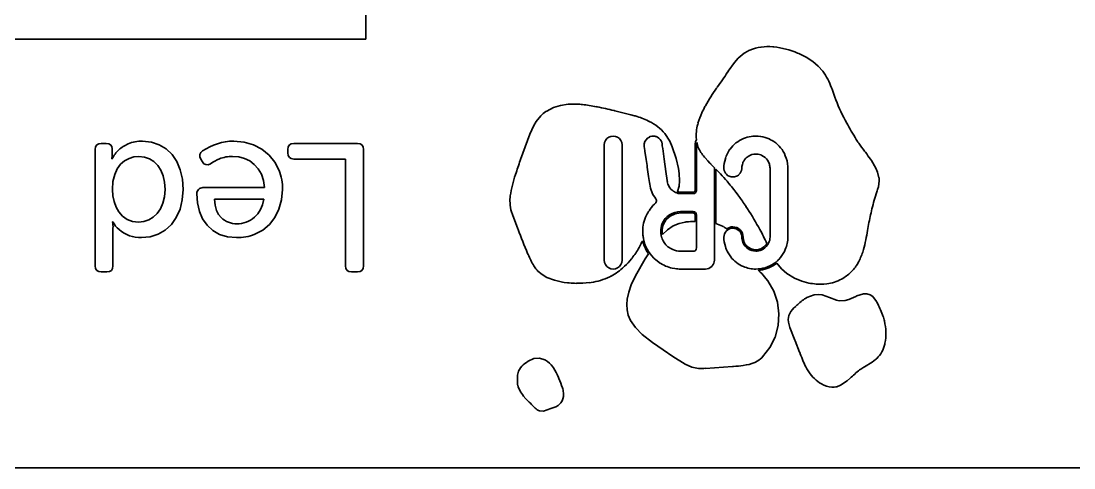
# Model space of a CAD drawing. Extents: x 276 to 1434, y 180 to 714.
# Drawn here: x 697.66 to 722.12, y 405.03 to 415.42 of the extents above; entities that cross this region are included whole.
import ezdxf

# ---------------------------------------------------------------- set-up
doc = ezdxf.new("R2010")
doc.units = 0

msp = doc.modelspace()

# ---------------------------------------------------------------- linework, layer by layer
at = {"color": 7, "lineweight": 35, "ltscale": 0.03375}
msp.add_line((705.671, 415), (705.671, 416.35), dxfattribs=at)
at = {"color": 7, "lineweight": 35}
for p, q in [((457.315, 415), (705.671, 415)), ((736.685, 405.03), (452.315, 405.03)), ((736.685, 405.03), (452.315, 405.03))]:
    msp.add_line(p, q, dxfattribs=at)
at = {"color": 7, "lineweight": 35, "ltscale": 0.000569417}
msp.add_line((714.592, 414.746), (714.571, 414.737), dxfattribs=at)
at = {"color": 7, "lineweight": 35, "ltscale": 0.000577198}
msp.add_line((715.147, 414.82), (715.124, 414.822), dxfattribs=at)
at = {"color": 7, "lineweight": 35, "ltscale": 0.000690847}
msp.add_line((715.727, 414.667), (715.702, 414.678), dxfattribs=at)
at = {"color": 7, "lineweight": 35, "ltscale": 0.000186421}
msp.add_line((714.078, 414.236), (714.074, 414.229), dxfattribs=at)
at = {"color": 7, "lineweight": 35, "ltscale": 0.000529858}
msp.add_line((714.09, 414.253), (714.078, 414.236), dxfattribs=at)
at = {"color": 7, "lineweight": 35, "ltscale": 0.000531896}
msp.add_line((713.832, 413.88), (713.82, 413.863), dxfattribs=at)
at = {"color": 7, "lineweight": 35, "ltscale": 0.000954212}
msp.add_line((716.502, 413.835), (716.488, 413.871), dxfattribs=at)
at = {"color": 7, "lineweight": 35, "ltscale": 0.00489}
msp.add_line((716.568, 413.652), (716.502, 413.835), dxfattribs=at)
at = {"color": 7, "lineweight": 35, "ltscale": 0.000505345}
msp.add_line((710.576, 413.491), (710.555, 413.492), dxfattribs=at)
at = {"color": 7, "lineweight": 35, "ltscale": 0.001628}
msp.add_line((716.591, 413.591), (716.568, 413.652), dxfattribs=at)
at = {"color": 7, "lineweight": 35, "ltscale": 0.000595893}
msp.add_line((709.873, 413.33), (709.854, 413.317), dxfattribs=at)
at = {"color": 7, "lineweight": 35, "ltscale": 0.000528629}
msp.add_line((711.043, 413.427), (711.022, 413.431), dxfattribs=at)
at = {"color": 7, "lineweight": 35, "ltscale": 0.000513859}
msp.add_line((711.457, 413.335), (711.437, 413.34), dxfattribs=at)
at = {"color": 7, "lineweight": 35, "ltscale": 0.009546}
msp.add_line((711.828, 413.242), (711.457, 413.335), dxfattribs=at)
at = {"color": 7, "lineweight": 35, "ltscale": 0.002087}
msp.add_line((711.908, 413.22), (711.828, 413.242), dxfattribs=at)
at = {"color": 7, "lineweight": 35, "ltscale": 0.000564816}
msp.add_line((713.56, 413.452), (713.549, 413.432), dxfattribs=at)
at = {"color": 7, "lineweight": 35, "ltscale": 0.000548931}
msp.add_line((711.929, 413.214), (711.908, 413.22), dxfattribs=at)
at = {"color": 7, "lineweight": 35, "ltscale": 0.000581414}
msp.add_line((712.256, 413.087), (712.235, 413.097), dxfattribs=at)
at = {"color": 7, "lineweight": 35, "ltscale": 0.001159}
msp.add_line((716.865, 413.008), (716.842, 413.049), dxfattribs=at)
at = {"color": 7, "lineweight": 35, "ltscale": 0.004076}
msp.add_line((709.481, 412.794), (709.423, 412.642), dxfattribs=at)
at = {"color": 7, "lineweight": 35, "ltscale": 0.001037}
msp.add_line((712.274, 412.734), (712.315, 412.744), dxfattribs=at)
at = {"color": 7, "lineweight": 35, "ltscale": 0.000913664}
msp.add_line((714.621, 412.739), (714.657, 412.743), dxfattribs=at)
at = {"color": 7, "lineweight": 35, "ltscale": 0.001838}
msp.add_line((714.657, 412.743), (714.731, 412.747), dxfattribs=at)
at = {"color": 7, "lineweight": 35, "ltscale": 0.00276}
msp.add_line((699.521, 412.578), (699.632, 412.578), dxfattribs=at)
at = {"color": 7, "lineweight": 35, "ltscale": 0.036935}
msp.add_line((703.995, 412.578), (705.473, 412.578), dxfattribs=at)
at = {"color": 7, "lineweight": 35, "ltscale": 0.011761}
msp.add_line((709.423, 412.642), (709.263, 412.2), dxfattribs=at)
at = {"color": 7, "lineweight": 35, "ltscale": 0.066961}
for p, q in [((711.209, 409.862), (711.209, 412.541)), ((711.623, 412.541), (711.623, 409.862))]:
    msp.add_line(p, q, dxfattribs=at)
at = {"color": 7, "lineweight": 35, "ltscale": 0.000502105}
msp.add_line((712.135, 412.548), (712.137, 412.568), dxfattribs=at)
at = {"color": 7, "lineweight": 35, "ltscale": 0.001035}
msp.add_line((712.137, 412.507), (712.135, 412.548), dxfattribs=at)
at = {"color": 7, "lineweight": 35, "ltscale": 0.002474}
msp.add_line((712.15, 412.409), (712.137, 412.507), dxfattribs=at)
at = {"color": 7, "lineweight": 35, "ltscale": 0.000502962}
msp.add_line((712.256, 412.726), (712.274, 412.734), dxfattribs=at)
at = {"color": 7, "lineweight": 35, "ltscale": 0.000944485}
msp.add_line((712.449, 412.719), (712.479, 412.697), dxfattribs=at)
at = {"color": 7, "lineweight": 35, "ltscale": 0.000730745}
msp.add_line((712.551, 412.566), (712.555, 412.537), dxfattribs=at)
at = {"color": 7, "lineweight": 35, "ltscale": 0.000378934}
msp.add_line((712.555, 412.537), (712.557, 412.522), dxfattribs=at)
at = {"color": 7, "lineweight": 35, "ltscale": 0.001608}
msp.add_line((712.557, 412.522), (712.566, 412.458), dxfattribs=at)
at = {"color": 7, "lineweight": 35, "ltscale": 0.000816229}
msp.add_line((713.321, 412.571), (713.319, 412.539), dxfattribs=at)
at = {"color": 7, "lineweight": 35, "ltscale": 4.04358e-05}
for p, q in [((713.319, 412.539), (713.319, 412.537)), ((713.35, 412.537), (713.35, 412.539))]:
    msp.add_line(p, q, dxfattribs=at)
at = {"color": 7, "lineweight": 35, "ltscale": 0.000281525}
msp.add_line((713.319, 412.537), (713.319, 412.526), dxfattribs=at)
at = {"color": 7, "lineweight": 35, "ltscale": 0.023425}
msp.add_line((713.319, 412.526), (713.319, 411.589), dxfattribs=at)
at = {"color": 7, "lineweight": 35, "ltscale": 0.000173845}
msp.add_line((713.322, 412.578), (713.321, 412.571), dxfattribs=at)
at = {"color": 7, "lineweight": 35, "ltscale": 0.000678239}
msp.add_line((713.328, 412.605), (713.322, 412.578), dxfattribs=at)
at = {"color": 7, "lineweight": 35, "ltscale": 0.000136958}
msp.add_line((713.329, 412.61), (713.328, 412.605), dxfattribs=at)
at = {"color": 7, "lineweight": 35, "ltscale": 0.001594}
msp.add_line((713.348, 412.671), (713.329, 412.61), dxfattribs=at)
at = {"color": 7, "lineweight": 35, "ltscale": 0.000715345}
msp.add_line((713.35, 412.539), (713.352, 412.567), dxfattribs=at)
at = {"color": 7, "lineweight": 35, "ltscale": 0.000280762}
msp.add_line((713.35, 412.526), (713.35, 412.537), dxfattribs=at)
at = {"color": 7, "lineweight": 35, "ltscale": 0.023426}
msp.add_line((713.35, 411.589), (713.35, 412.526), dxfattribs=at)
at = {"color": 7, "lineweight": 35, "ltscale": 0.000148262}
msp.add_line((713.352, 412.567), (713.353, 412.573), dxfattribs=at)
at = {"color": 7, "lineweight": 35, "ltscale": 0.0006079}
msp.add_line((713.353, 412.573), (713.358, 412.597), dxfattribs=at)
at = {"color": 7, "lineweight": 35, "ltscale": 0.000112504}
msp.add_line((713.358, 412.597), (713.359, 412.601), dxfattribs=at)
at = {"color": 7, "lineweight": 35, "ltscale": 0.001373}
for p, q in [((714.945, 412.715), (714.997, 412.698)), ((714.086, 412.37), (714.114, 412.418))]:
    msp.add_line(p, q, dxfattribs=at)
at = {"color": 7, "lineweight": 35, "ltscale": 0.000415802}
msp.add_line((717.104, 412.608), (717.095, 412.622), dxfattribs=at)
at = {"color": 7, "lineweight": 35, "ltscale": 0.000823352}
msp.add_line((717.122, 412.58), (717.104, 412.608), dxfattribs=at)
at = {"color": 7, "lineweight": 35, "ltscale": 0.067733}
msp.add_line((699.381, 409.729), (699.381, 412.438), dxfattribs=at)
at = {"color": 7, "lineweight": 35, "ltscale": 0.003069}
msp.add_line((699.771, 412.447), (699.771, 412.324), dxfattribs=at)
at = {"color": 7, "lineweight": 35, "ltscale": 0.002108}
msp.add_line((703.856, 412.354), (703.856, 412.438), dxfattribs=at)
at = {"color": 7, "lineweight": 35, "ltscale": 0.067725}
msp.add_line((705.613, 412.438), (705.613, 409.729), dxfattribs=at)
at = {"color": 7, "lineweight": 35, "ltscale": 0.000433525}
msp.add_line((712.153, 412.392), (712.15, 412.409), dxfattribs=at)
at = {"color": 7, "lineweight": 35, "ltscale": 0.003457}
msp.add_line((712.175, 412.255), (712.153, 412.392), dxfattribs=at)
at = {"color": 7, "lineweight": 35, "ltscale": 0.001305}
msp.add_line((712.182, 412.204), (712.175, 412.255), dxfattribs=at)
at = {"color": 7, "lineweight": 35, "ltscale": 0.006184}
msp.add_line((712.566, 412.458), (712.6, 412.213), dxfattribs=at)
at = {"color": 7, "lineweight": 35, "ltscale": 0.000625203}
msp.add_line((713.536, 412.26), (713.552, 412.241), dxfattribs=at)
at = {"color": 7, "lineweight": 35, "ltscale": 0.000687793}
msp.add_line((714.114, 412.418), (714.13, 412.44), dxfattribs=at)
at = {"color": 7, "lineweight": 35, "ltscale": 0.000776516}
msp.add_line((714.872, 412.296), (714.843, 412.309), dxfattribs=at)
at = {"color": 7, "lineweight": 35, "ltscale": 0.000757457}
msp.add_line((717.275, 412.373), (717.256, 412.397), dxfattribs=at)
at = {"color": 7, "lineweight": 35, "ltscale": 0.000202942}
msp.add_line((699.763, 412.218), (699.771, 412.218), dxfattribs=at)
at = {"color": 7, "lineweight": 35, "ltscale": 0.001847}
msp.add_line((701.871, 412.151), (701.833, 412.214), dxfattribs=at)
at = {"color": 7, "lineweight": 35, "ltscale": 0.030057}
msp.add_line((705.198, 412.214), (703.995, 412.214), dxfattribs=at)
at = {"color": 7, "lineweight": 35, "ltscale": 0.062125}
msp.add_line((705.198, 409.729), (705.198, 412.214), dxfattribs=at)
at = {"color": 7, "lineweight": 35, "ltscale": 0.000506955}
msp.add_line((709.263, 412.2), (709.257, 412.181), dxfattribs=at)
at = {"color": 7, "lineweight": 35, "ltscale": 0.003625}
msp.add_line((712.202, 412.06), (712.182, 412.204), dxfattribs=at)
at = {"color": 7, "lineweight": 35, "ltscale": 0.000923832}
msp.add_line((712.207, 412.023), (712.202, 412.06), dxfattribs=at)
at = {"color": 7, "lineweight": 35, "ltscale": 0.005437}
msp.add_line((712.237, 411.808), (712.207, 412.023), dxfattribs=at)
at = {"color": 7, "lineweight": 35, "ltscale": 0.007252}
msp.add_line((712.6, 412.213), (712.64, 411.926), dxfattribs=at)
at = {"color": 7, "lineweight": 35, "ltscale": 0.002371}
msp.add_line((713.552, 412.241), (713.614, 412.169), dxfattribs=at)
at = {"color": 7, "lineweight": 35, "ltscale": 0.001633}
msp.add_line((713.614, 412.169), (713.659, 412.121), dxfattribs=at)
at = {"color": 7, "lineweight": 35, "ltscale": 0.000809404}
msp.add_line((713.659, 412.121), (713.681, 412.098), dxfattribs=at)
at = {"color": 7, "lineweight": 35, "ltscale": 7.39107e-05}
msp.add_line((713.681, 412.098), (713.683, 412.096), dxfattribs=at)
at = {"color": 7, "lineweight": 35, "ltscale": 0.003004}
msp.add_line((713.683, 412.096), (713.768, 412.011), dxfattribs=at)
at = {"color": 7, "lineweight": 35, "ltscale": 0.010547}
msp.add_line((713.768, 412.011), (713.768, 411.589), dxfattribs=at)
at = {"color": 7, "lineweight": 35, "ltscale": 0.000519373}
msp.add_line((713.988, 411.983), (713.987, 412.004), dxfattribs=at)
at = {"color": 7, "lineweight": 35, "ltscale": 0.000690163}
msp.add_line((714.021, 412.219), (714.03, 412.245), dxfattribs=at)
at = {"color": 7, "lineweight": 35, "ltscale": 0.000783705}
msp.add_line((714.406, 412.014), (714.405, 411.983), dxfattribs=at)
at = {"color": 7, "lineweight": 35, "ltscale": 0.000419606}
msp.add_line((714.431, 412.13), (714.425, 412.114), dxfattribs=at)
at = {"color": 7, "lineweight": 35, "ltscale": 0.040134}
for p, q in [((715.06, 410.398), (715.06, 412.004)), ((715.474, 412.004), (715.474, 410.398))]:
    msp.add_line(p, q, dxfattribs=at)
at = {"color": 7, "lineweight": 35, "ltscale": 0.000921152}
msp.add_line((715.474, 412.04), (715.474, 412.004), dxfattribs=at)
at = {"color": 7, "lineweight": 35, "ltscale": 0.000881134}
msp.add_line((717.415, 412.178), (717.395, 412.207), dxfattribs=at)
at = {"color": 7, "lineweight": 35, "ltscale": 0.001264}
msp.add_line((712.244, 411.758), (712.237, 411.808), dxfattribs=at)
at = {"color": 7, "lineweight": 35, "ltscale": 0.00227}
msp.add_line((712.258, 411.668), (712.244, 411.758), dxfattribs=at)
at = {"color": 7, "lineweight": 35, "ltscale": 0.005399}
msp.add_line((712.64, 411.926), (712.67, 411.712), dxfattribs=at)
at = {"color": 7, "lineweight": 35, "ltscale": 0.009793}
msp.add_line((713.799, 411.589), (713.799, 411.98), dxfattribs=at)
at = {"color": 7, "lineweight": 35, "ltscale": 0.001816}
msp.add_line((713.799, 411.98), (713.85, 411.929), dxfattribs=at)
at = {"color": 7, "lineweight": 35, "ltscale": 0.000163463}
msp.add_line((713.85, 411.929), (713.855, 411.925), dxfattribs=at)
at = {"color": 7, "lineweight": 35, "ltscale": 0.001959}
msp.add_line((713.855, 411.925), (713.909, 411.868), dxfattribs=at)
at = {"color": 7, "lineweight": 35, "ltscale": 0.000497017}
msp.add_line((714.154, 411.8), (714.134, 411.805), dxfattribs=at)
at = {"color": 7, "lineweight": 35, "ltscale": 0.000516284}
msp.add_line((714.257, 411.805), (714.237, 411.8), dxfattribs=at)
at = {"color": 7, "lineweight": 35, "ltscale": 0.03578}
msp.add_line((701.883, 411.549), (703.314, 411.549), dxfattribs=at)
at = {"color": 7, "lineweight": 35, "ltscale": 0.001006}
msp.add_line((712.264, 411.628), (712.258, 411.668), dxfattribs=at)
at = {"color": 7, "lineweight": 35, "ltscale": 0.00062764}
msp.add_line((712.67, 411.712), (712.674, 411.687), dxfattribs=at)
at = {"color": 7, "lineweight": 35, "ltscale": 0.00072497}
msp.add_line((712.689, 411.629), (712.699, 411.602), dxfattribs=at)
at = {"color": 7, "lineweight": 35, "ltscale": 0.002604}
for p, q in [((713.319, 411.589), (713.319, 411.485)), ((713.35, 411.485), (713.35, 411.589))]:
    msp.add_line(p, q, dxfattribs=at)
at = {"color": 7, "lineweight": 35, "ltscale": 0.021718}
msp.add_line((713.768, 411.589), (713.768, 410.72), dxfattribs=at)
at = {"color": 7, "lineweight": 35, "ltscale": 0.021922}
msp.add_line((713.799, 410.712), (713.799, 411.589), dxfattribs=at)
at = {"color": 7, "lineweight": 35, "ltscale": 0.000664093}
msp.add_line((714.062, 411.696), (714.079, 411.676), dxfattribs=at)
at = {"color": 7, "lineweight": 35, "ltscale": 0.028671}
msp.add_line((703.297, 411.279), (702.15, 411.279), dxfattribs=at)
at = {"color": 7, "lineweight": 35, "ltscale": 0.001672}
msp.add_line((709.022, 411.335), (709.017, 411.268), dxfattribs=at)
at = {"color": 7, "lineweight": 35, "ltscale": 0.000661644}
msp.add_line((709.017, 411.268), (709.017, 411.242), dxfattribs=at)
at = {"color": 7, "lineweight": 35, "ltscale": 0.000504847}
msp.add_line((709.024, 411.355), (709.022, 411.335), dxfattribs=at)
at = {"color": 7, "lineweight": 35, "ltscale": 0.000808598}
msp.add_line((712.784, 411.489), (712.809, 411.469), dxfattribs=at)
at = {"color": 7, "lineweight": 35, "ltscale": 0.000149816}
msp.add_line((712.809, 411.469), (712.814, 411.465), dxfattribs=at)
at = {"color": 7, "lineweight": 35, "ltscale": 0.000672162}
msp.add_line((712.814, 411.465), (712.837, 411.451), dxfattribs=at)
at = {"color": 7, "lineweight": 35, "ltscale": 9.59637e-05}
msp.add_line((712.837, 411.451), (712.84, 411.449), dxfattribs=at)
at = {"color": 7, "lineweight": 35, "ltscale": 0.000725051}
msp.add_line((712.84, 411.449), (712.866, 411.436), dxfattribs=at)
at = {"color": 7, "lineweight": 35, "ltscale": 3.31594e-05}
msp.add_line((712.866, 411.436), (712.867, 411.435), dxfattribs=at)
at = {"color": 7, "lineweight": 35, "ltscale": 0.000138855}
msp.add_line((712.908, 411.453), (712.911, 411.458), dxfattribs=at)
at = {"color": 7, "lineweight": 35, "ltscale": 0.00697}
for p, q in [((713.274, 411.439), (712.995, 411.439)), ((712.995, 411.409), (713.274, 411.409)), ((712.995, 410.96), (713.274, 410.96))]:
    msp.add_line(p, q, dxfattribs=at)
at = {"color": 7, "lineweight": 35, "ltscale": 0.000748902}
msp.add_line((714.295, 411.405), (714.312, 411.381), dxfattribs=at)
at = {"color": 7, "lineweight": 35, "ltscale": 0.00181}
msp.add_line((717.528, 411.402), (717.549, 411.471), dxfattribs=at)
at = {"color": 7, "lineweight": 35, "ltscale": 0.000777679}
msp.add_line((717.549, 411.471), (717.558, 411.501), dxfattribs=at)
at = {"color": 7, "lineweight": 35, "ltscale": 0.000691134}
msp.add_line((709.041, 411.034), (709.046, 411.007), dxfattribs=at)
at = {"color": 7, "lineweight": 35, "ltscale": 0.000688814}
msp.add_line((712.256, 411.02), (712.271, 411.043), dxfattribs=at)
at = {"color": 7, "lineweight": 35, "ltscale": 0.001378}
msp.add_line((712.271, 411.043), (712.304, 411.087), dxfattribs=at)
at = {"color": 7, "lineweight": 35, "ltscale": 0.001368}
msp.add_line((712.304, 411.087), (712.339, 411.129), dxfattribs=at)
at = {"color": 7, "lineweight": 35, "ltscale": 0.001326}
msp.add_line((712.339, 411.129), (712.376, 411.167), dxfattribs=at)
at = {"color": 7, "lineweight": 35, "ltscale": 0.000357606}
msp.add_line((712.42, 411.235), (712.421, 411.25), dxfattribs=at)
at = {"color": 7, "lineweight": 35, "ltscale": 0.000959614}
msp.add_line((714.481, 411.143), (714.502, 411.112), dxfattribs=at)
at = {"color": 7, "lineweight": 35, "ltscale": 0.000312805}
msp.add_line((712.995, 410.99), (712.982, 410.99), dxfattribs=at)
at = {"color": 7, "lineweight": 35, "ltscale": 0.000210571}
msp.add_line((712.982, 410.96), (712.991, 410.96), dxfattribs=at)
at = {"color": 7, "lineweight": 35, "ltscale": 0.000106812}
msp.add_line((712.991, 410.96), (712.995, 410.96), dxfattribs=at)
at = {"color": 7, "lineweight": 35, "ltscale": 0.006975}
msp.add_line((713.274, 410.99), (712.995, 410.99), dxfattribs=at)
at = {"color": 7, "lineweight": 35, "ltscale": 0.003898}
msp.add_line((713.319, 410.919), (713.319, 410.763), dxfattribs=at)
at = {"color": 7, "lineweight": 35, "ltscale": 0.003889}
msp.add_line((713.35, 410.763), (713.35, 410.919), dxfattribs=at)
at = {"color": 7, "lineweight": 35, "ltscale": 0.001039}
msp.add_line((717.408, 410.965), (717.417, 411.005), dxfattribs=at)
at = {"color": 7, "lineweight": 35, "ltscale": 0.000212097}
msp.add_line((699.788, 410.753), (699.779, 410.753), dxfattribs=at)
at = {"color": 7, "lineweight": 35, "ltscale": 0.022013}
msp.add_line((699.792, 410.61), (699.792, 409.729), dxfattribs=at)
at = {"color": 7, "lineweight": 35, "ltscale": 0.002325}
msp.add_line((709.167, 410.678), (709.201, 410.592), dxfattribs=at)
at = {"color": 7, "lineweight": 35, "ltscale": 0.000520426}
msp.add_line((709.201, 410.592), (709.208, 410.572), dxfattribs=at)
at = {"color": 7, "lineweight": 35, "ltscale": 0.000507412}
msp.add_line((713.112, 410.75), (713.092, 410.747), dxfattribs=at)
at = {"color": 7, "lineweight": 35, "ltscale": 0.015439}
msp.add_line((713.35, 410.145), (713.35, 410.763), dxfattribs=at)
at = {"color": 7, "lineweight": 35, "ltscale": 0.021442}
msp.add_line((713.768, 410.72), (713.768, 409.862), dxfattribs=at)
at = {"color": 7, "lineweight": 35, "ltscale": 0.000624726}
msp.add_line((713.975, 410.642), (713.953, 410.654), dxfattribs=at)
at = {"color": 7, "lineweight": 35, "ltscale": 0.000936617}
msp.add_line((714.049, 410.544), (714.077, 410.568), dxfattribs=at)
at = {"color": 7, "lineweight": 35, "ltscale": 0.001642}
msp.add_line((714.792, 410.634), (714.823, 410.576), dxfattribs=at)
at = {"color": 7, "lineweight": 35, "ltscale": 0.001093}
msp.add_line((717.326, 410.554), (717.334, 410.597), dxfattribs=at)
at = {"color": 7, "lineweight": 35, "ltscale": 0.000583449}
msp.add_line((712.085, 410.286), (712.095, 410.307), dxfattribs=at)
at = {"color": 7, "lineweight": 35, "ltscale": 0.00018494}
msp.add_line((712.095, 410.307), (712.099, 410.313), dxfattribs=at)
at = {"color": 7, "lineweight": 35, "ltscale": 5.49528e-05}
msp.add_line((712.104, 410.528), (712.103, 410.53), dxfattribs=at)
at = {"color": 7, "lineweight": 35, "ltscale": 0.001844}
msp.add_line((712.107, 410.454), (712.104, 410.528), dxfattribs=at)
at = {"color": 7, "lineweight": 35, "ltscale": 0.000286138}
msp.add_line((712.108, 410.443), (712.107, 410.454), dxfattribs=at)
at = {"color": 7, "lineweight": 35, "ltscale": 3.26196e-05}
msp.add_line((712.12, 410.357), (712.12, 410.358), dxfattribs=at)
at = {"color": 7, "lineweight": 35, "ltscale": 0.001023}
msp.add_line((712.532, 410.433), (712.542, 410.393), dxfattribs=at)
at = {"color": 7, "lineweight": 35, "ltscale": 0.000163335}
msp.add_line((712.542, 410.393), (712.544, 410.387), dxfattribs=at)
at = {"color": 7, "lineweight": 35, "ltscale": 0.000821238}
msp.add_line((712.544, 410.387), (712.555, 410.356), dxfattribs=at)
at = {"color": 7, "lineweight": 35, "ltscale": 0.001324}
msp.add_line((712.555, 410.356), (712.577, 410.308), dxfattribs=at)
at = {"color": 7, "lineweight": 35, "ltscale": 0.001027}
msp.add_line((712.577, 410.308), (712.598, 410.272), dxfattribs=at)
at = {"color": 7, "lineweight": 35, "ltscale": 0.007288}
msp.add_line((712.982, 410.069), (713.274, 410.069), dxfattribs=at)
at = {"color": 7, "lineweight": 35, "ltscale": 0.000460047}
msp.add_line((714.986, 410.25), (714.976, 410.234), dxfattribs=at)
at = {"color": 7, "lineweight": 35, "ltscale": 0.001255}
msp.add_line((715.001, 410.217), (715.027, 410.26), dxfattribs=at)
at = {"color": 7, "lineweight": 35, "ltscale": 0.001288}
msp.add_line((715.415, 410.111), (715.394, 410.064), dxfattribs=at)
at = {"color": 7, "lineweight": 35, "ltscale": 0.000850903}
msp.add_line((717.223, 410.078), (717.233, 410.111), dxfattribs=at)
at = {"color": 7, "lineweight": 35, "ltscale": 0.000620708}
msp.add_line((709.427, 410.017), (709.437, 409.994), dxfattribs=at)
at = {"color": 7, "lineweight": 35, "ltscale": 0.000526053}
msp.add_line((711.841, 409.893), (711.854, 409.91), dxfattribs=at)
at = {"color": 7, "lineweight": 35, "ltscale": 0.003598}
msp.add_line((712.234, 410.012), (712.159, 409.889), dxfattribs=at)
at = {"color": 7, "lineweight": 35, "ltscale": 0.000276289}
msp.add_line((712.364, 409.907), (712.356, 409.915), dxfattribs=at)
at = {"color": 7, "lineweight": 35, "ltscale": 0.00167}
msp.add_line((712.414, 409.863), (712.364, 409.907), dxfattribs=at)
at = {"color": 7, "lineweight": 35, "ltscale": 0.000470253}
msp.add_line((712.428, 409.851), (712.414, 409.863), dxfattribs=at)
at = {"color": 7, "lineweight": 35, "ltscale": 0.001989}
msp.add_line((712.492, 409.803), (712.428, 409.851), dxfattribs=at)
at = {"color": 7, "lineweight": 35, "ltscale": 0.001561}
msp.add_line((715.199, 409.819), (715.149, 409.781), dxfattribs=at)
at = {"color": 7, "lineweight": 35, "ltscale": 0.000257337}
msp.add_line((715.267, 409.88), (715.259, 409.873), dxfattribs=at)
at = {"color": 7, "lineweight": 35, "ltscale": 0.000539982}
msp.add_line((717.112, 409.809), (717.122, 409.828), dxfattribs=at)
at = {"color": 7, "lineweight": 35, "ltscale": 0.003282}
msp.add_line((699.652, 409.589), (699.521, 409.589), dxfattribs=at)
at = {"color": 7, "lineweight": 35, "ltscale": 0.003395}
msp.add_line((705.473, 409.59), (705.337, 409.59), dxfattribs=at)
at = {"color": 7, "lineweight": 35, "ltscale": 0.001349}
msp.add_line((709.574, 409.727), (709.606, 409.684), dxfattribs=at)
at = {"color": 7, "lineweight": 35, "ltscale": 5.00525e-05}
msp.add_line((709.606, 409.684), (709.605, 409.683), dxfattribs=at)
at = {"color": 7, "lineweight": 35, "ltscale": 0.000564072}
msp.add_line((711.665, 409.703), (711.682, 409.719), dxfattribs=at)
at = {"color": 7, "lineweight": 35, "ltscale": 0.001618}
msp.add_line((712.85, 409.665), (712.787, 409.676), dxfattribs=at)
at = {"color": 7, "lineweight": 35, "ltscale": 0.014365}
msp.add_line((713.557, 409.655), (712.982, 409.655), dxfattribs=at)
at = {"color": 7, "lineweight": 35, "ltscale": 0.000548063}
msp.add_line((713.719, 409.731), (713.705, 409.715), dxfattribs=at)
at = {"color": 7, "lineweight": 35, "ltscale": 0.001548}
msp.add_line((714.833, 409.583), (714.788, 409.626), dxfattribs=at)
at = {"color": 7, "lineweight": 35, "ltscale": 0.001581}
msp.add_line((715.166, 409.755), (715.217, 409.793), dxfattribs=at)
at = {"color": 7, "lineweight": 35, "ltscale": 0.000588501}
msp.add_line((716.938, 409.58), (716.953, 409.598), dxfattribs=at)
at = {"color": 7, "lineweight": 35, "ltscale": 6.93772e-05}
msp.add_line((716.953, 409.598), (716.956, 409.598), dxfattribs=at)
at = {"color": 7, "lineweight": 35, "ltscale": 0.000530903}
msp.add_line((717.044, 409.702), (717.056, 409.72), dxfattribs=at)
at = {"color": 7, "lineweight": 35, "ltscale": 0.000901287}
msp.add_line((710.238, 409.351), (710.273, 409.346), dxfattribs=at)
at = {"color": 7, "lineweight": 35, "ltscale": 0.002075}
msp.add_line((710.273, 409.346), (710.356, 409.335), dxfattribs=at)
at = {"color": 7, "lineweight": 35, "ltscale": 0.001031}
msp.add_line((710.518, 409.324), (710.559, 409.323), dxfattribs=at)
at = {"color": 7, "lineweight": 35, "ltscale": 0.000918626}
msp.add_line((710.866, 409.338), (710.902, 409.343), dxfattribs=at)
at = {"color": 7, "lineweight": 35, "ltscale": 0.00070833}
msp.add_line((711.334, 409.474), (711.359, 409.487), dxfattribs=at)
at = {"color": 7, "lineweight": 35, "ltscale": 0.000262381}
msp.add_line((711.359, 409.487), (711.369, 409.491), dxfattribs=at)
at = {"color": 7, "lineweight": 35, "ltscale": 0.00192}
msp.add_line((715.011, 409.378), (714.965, 409.439), dxfattribs=at)
at = {"color": 7, "lineweight": 35, "ltscale": 0.001607}
msp.add_line((716.314, 409.305), (716.378, 409.311), dxfattribs=at)
at = {"color": 7, "lineweight": 35, "ltscale": 0.000505349}
msp.add_line((715.882, 408.971), (715.865, 408.96), dxfattribs=at)
at = {"color": 7, "lineweight": 35, "ltscale": 0.000891041}
msp.add_line((715.912, 408.99), (715.882, 408.971), dxfattribs=at)
at = {"color": 7, "lineweight": 35, "ltscale": 0.000819083}
msp.add_line((716.639, 408.924), (716.607, 408.931), dxfattribs=at)
at = {"color": 7, "lineweight": 35, "ltscale": 0.000683538}
msp.add_line((716.666, 408.92), (716.639, 408.924), dxfattribs=at)
at = {"color": 7, "lineweight": 35, "ltscale": 0.000564753}
msp.add_line((717.078, 409.029), (717.057, 409.02), dxfattribs=at)
at = {"color": 7, "lineweight": 35, "ltscale": 0.00204}
msp.add_line((717.154, 409.057), (717.078, 409.029), dxfattribs=at)
at = {"color": 7, "lineweight": 35, "ltscale": 0.00057393}
msp.add_line((717.545, 408.882), (717.534, 408.903), dxfattribs=at)
at = {"color": 7, "lineweight": 35, "ltscale": 0.000807052}
msp.add_line((715.509, 408.604), (715.497, 408.574), dxfattribs=at)
at = {"color": 7, "lineweight": 35, "ltscale": 0.000521351}
msp.add_line((715.518, 408.622), (715.509, 408.604), dxfattribs=at)
at = {"color": 7, "lineweight": 35, "ltscale": 0.000736461}
msp.add_line((717.717, 408.448), (717.71, 408.477), dxfattribs=at)
at = {"color": 7, "lineweight": 35, "ltscale": 0.007926}
msp.add_line((715.522, 408.299), (715.636, 408.003), dxfattribs=at)
at = {"color": 7, "lineweight": 35, "ltscale": 0.000550691}
msp.add_line((715.636, 408.003), (715.644, 407.983), dxfattribs=at)
at = {"color": 7, "lineweight": 35, "ltscale": 0.006998}
msp.add_line((715.644, 407.983), (715.748, 407.723), dxfattribs=at)
at = {"color": 7, "lineweight": 35, "ltscale": 0.000620341}
msp.add_line((717.724, 407.905), (717.73, 407.929), dxfattribs=at)
at = {"color": 7, "lineweight": 35, "ltscale": 0.000671283}
msp.add_line((714.869, 407.594), (714.888, 407.613), dxfattribs=at)
at = {"color": 7, "lineweight": 35, "ltscale": 0.000646199}
msp.add_line((715.748, 407.723), (715.757, 407.699), dxfattribs=at)
at = {"color": 7, "lineweight": 35, "ltscale": 0.000328121}
msp.add_line((715.757, 407.699), (715.762, 407.686), dxfattribs=at)
at = {"color": 7, "lineweight": 35, "ltscale": 0.001167}
msp.add_line((709.439, 407.512), (709.4, 407.486), dxfattribs=at)
at = {"color": 7, "lineweight": 35, "ltscale": 0.000504631}
msp.add_line((709.843, 407.538), (709.825, 407.547), dxfattribs=at)
at = {"color": 7, "lineweight": 35, "ltscale": 0.000537396}
msp.add_line((710.024, 407.363), (710.012, 407.381), dxfattribs=at)
at = {"color": 7, "lineweight": 35, "ltscale": 0.000219887}
msp.add_line((710.029, 407.356), (710.024, 407.363), dxfattribs=at)
at = {"color": 7, "lineweight": 35, "ltscale": 0.015759}
msp.add_line((713.562, 407.346), (714.19, 407.389), dxfattribs=at)
at = {"color": 7, "lineweight": 35, "ltscale": 0.000502441}
msp.add_line((714.19, 407.389), (714.21, 407.393), dxfattribs=at)
at = {"color": 7, "lineweight": 35, "ltscale": 6.04602e-05}
msp.add_line((714.21, 407.393), (714.211, 407.39), dxfattribs=at)
at = {"color": 7, "lineweight": 35, "ltscale": 0.000535632}
msp.add_line((714.706, 407.484), (714.725, 407.492), dxfattribs=at)
at = {"color": 7, "lineweight": 35, "ltscale": 0.001916}
msp.add_line((717.173, 407.33), (717.237, 407.372), dxfattribs=at)
at = {"color": 7, "lineweight": 35, "ltscale": 0.000535812}
msp.add_line((717.237, 407.372), (717.255, 407.383), dxfattribs=at)
at = {"color": 7, "lineweight": 35, "ltscale": 0.000529324}
msp.add_line((717.512, 407.549), (717.527, 407.563), dxfattribs=at)
at = {"color": 7, "lineweight": 35, "ltscale": 0.000505179}
msp.add_line((717.527, 407.563), (717.542, 407.577), dxfattribs=at)
at = {"color": 7, "lineweight": 35, "ltscale": 0.000584061}
msp.add_line((710.156, 407.112), (710.147, 407.133), dxfattribs=at)
at = {"color": 7, "lineweight": 35, "ltscale": 0.000710773}
msp.add_line((715.916, 407.338), (715.93, 407.313), dxfattribs=at)
at = {"color": 7, "lineweight": 35, "ltscale": 0.001524}
msp.add_line((715.93, 407.313), (715.963, 407.262), dxfattribs=at)
at = {"color": 7, "lineweight": 35, "ltscale": 0.002591}
msp.add_line((716.854, 407.058), (716.932, 407.126), dxfattribs=at)
at = {"color": 7, "lineweight": 35, "ltscale": 0.00050664}
msp.add_line((716.932, 407.126), (716.947, 407.14), dxfattribs=at)
at = {"color": 7, "lineweight": 35, "ltscale": 0.000744541}
msp.add_line((709.19, 406.994), (709.196, 406.965), dxfattribs=at)
at = {"color": 7, "lineweight": 35, "ltscale": 0.00031482}
msp.add_line((709.196, 406.965), (709.199, 406.953), dxfattribs=at)
at = {"color": 7, "lineweight": 35, "ltscale": 0.000584748}
msp.add_line((716.494, 406.909), (716.517, 406.908), dxfattribs=at)
at = {"color": 7, "lineweight": 35, "ltscale": 0.000580765}
msp.add_line((716.59, 406.915), (716.612, 406.92), dxfattribs=at)
at = {"color": 7, "lineweight": 35, "ltscale": 0.000633462}
msp.add_line((709.357, 406.672), (709.374, 406.653), dxfattribs=at)
at = {"color": 7, "lineweight": 35, "ltscale": 0.000617542}
msp.add_line((710.261, 406.75), (710.259, 406.774), dxfattribs=at)
at = {"color": 7, "lineweight": 35, "ltscale": 0.000613561}
msp.add_line((709.5, 406.526), (709.518, 406.509), dxfattribs=at)
at = {"color": 7, "lineweight": 35, "ltscale": 0.00259}
msp.add_line((709.518, 406.509), (709.591, 406.436), dxfattribs=at)
at = {"color": 7, "lineweight": 35, "ltscale": 0.000522502}
msp.add_line((709.591, 406.436), (709.606, 406.421), dxfattribs=at)
at = {"color": 7, "lineweight": 35}
for points in [[(714.46, 414.676), (714.318, 414.555), (714.236, 414.46), (714.09, 414.253)], [(716.286, 414.257), (716.182, 414.372), (716.055, 414.478), (715.899, 414.58), (715.727, 414.667)], [(710.555, 413.492), (710.373, 413.487), (710.193, 413.46), (710.026, 413.408), (709.873, 413.33)], [(709.731, 413.215), (709.628, 413.088), (709.573, 412.994), (709.481, 412.794)], [(713.386, 413.046), (713.388, 413.043), (713.389, 413.039), (713.388, 413.034), (713.379, 413.022)], [(712.878, 412.222), (712.789, 412.496), (712.73, 412.627), (712.614, 412.806)], [(699.381, 412.438), (699.39, 412.5), (699.416, 412.543), (699.46, 412.569), (699.521, 412.578)], [(699.632, 412.578), (699.693, 412.57), (699.736, 412.545), (699.763, 412.504), (699.771, 412.447)], [(700.478, 412.629), (700.684, 412.608), (700.869, 412.547), (701.031, 412.448), (701.168, 412.316), (701.276, 412.153), (701.356, 411.963), (701.405, 411.746), (701.422, 411.507)], [(702.6, 412.629), (702.842, 412.607), (703.061, 412.542), (703.254, 412.44), (703.419, 412.305), (703.552, 412.141), (703.651, 411.95)], [(703.856, 412.438), (703.865, 412.5), (703.891, 412.543), (703.934, 412.569), (703.995, 412.578)], [(705.473, 412.578), (705.534, 412.569), (705.578, 412.543), (705.604, 412.499), (705.613, 412.438)], [(700.397, 412.274), (700.28, 412.263), (700.166, 412.229), (700.062, 412.172), (699.97, 412.092), (699.892, 411.985), (699.832, 411.852), (699.792, 411.692), (699.779, 411.503)], [(701.003, 411.507), (700.991, 411.673), (700.958, 411.823), (700.905, 411.954), (700.833, 412.064), (700.745, 412.153), (700.643, 412.219), (700.526, 412.26), (700.397, 412.274)], [(701.833, 412.214), (701.81, 412.268), (701.81, 412.318), (701.832, 412.363), (701.876, 412.401)], [(703.314, 411.549), (703.292, 411.713), (703.242, 411.858), (703.169, 411.983), (703.077, 412.087), (702.969, 412.168), (702.847, 412.227), (702.714, 412.262), (702.573, 412.273)], [(703.995, 412.214), (703.934, 412.223), (703.891, 412.249), (703.865, 412.293), (703.856, 412.354)], [(712.911, 411.458), (712.945, 411.581), (712.958, 411.708), (712.95, 411.88), (712.932, 411.995), (712.878, 412.222)], [(717.592, 411.774), (717.557, 411.911), (717.519, 412.001), (717.415, 412.178)], [(699.779, 411.503), (699.789, 411.361), (699.817, 411.224), (699.865, 411.096), (699.931, 410.982), (700.017, 410.886), (700.122, 410.811), (700.246, 410.762), (700.388, 410.745)], [(700.388, 410.745), (700.511, 410.758), (700.626, 410.796), (700.729, 410.858), (700.82, 410.944), (700.896, 411.053), (700.954, 411.184), (700.99, 411.336), (701.003, 411.507)], [(701.422, 411.507), (701.404, 411.265), (701.35, 411.046), (701.264, 410.854), (701.149, 410.692), (701.007, 410.562), (700.842, 410.466), (700.656, 410.406), (700.453, 410.385)], [(702.662, 410.385), (702.453, 410.404), (702.268, 410.461), (702.109, 410.552), (701.978, 410.673), (701.876, 410.822), (701.801, 410.995), (701.755, 411.191), (701.739, 411.405)], [(702.15, 411.279), (702.164, 411.139), (702.198, 411.019), (702.245, 410.927), (702.308, 410.851)], [(703.079, 410.858), (703.157, 410.941), (703.219, 411.038), (703.266, 411.151), (703.297, 411.279)], [(703.733, 411.507), (703.712, 411.265), (703.65, 411.046), (703.554, 410.854), (703.426, 410.692), (703.271, 410.563), (703.087, 410.466)], [(709.046, 411.007), (709.08, 410.899), (709.167, 410.678)], [(712.584, 410.701), (712.647, 410.806), (712.741, 410.888), (712.855, 410.941), (712.982, 410.96)], [(713.092, 410.747), (712.945, 410.713), (712.813, 410.657), (712.678, 410.569), (712.558, 410.461)], [(712.159, 409.889), (711.934, 409.5), (711.834, 409.286), (711.776, 409.121), (711.74, 408.954), (711.73, 408.828), (711.738, 408.704), (711.767, 408.581), (711.818, 408.461)], [(699.521, 409.589), (699.46, 409.598), (699.416, 409.624), (699.39, 409.668), (699.381, 409.729)], [(699.792, 409.729), (699.783, 409.668), (699.757, 409.624), (699.714, 409.598), (699.652, 409.589)], [(705.337, 409.59), (705.276, 409.598), (705.233, 409.625), (705.206, 409.668), (705.198, 409.729)], [(705.613, 409.729), (705.604, 409.668), (705.578, 409.625), (705.534, 409.598), (705.473, 409.59)], [(709.667, 409.609), (709.763, 409.527), (709.871, 409.462), (710.049, 409.393), (710.238, 409.351)], [(715.217, 409.793), (715.33, 409.658), (715.453, 409.551), (715.625, 409.444), (715.796, 409.372), (715.959, 409.33)], [(714.888, 407.613), (715.059, 407.828), (715.178, 408.074), (715.246, 408.339), (715.263, 408.613), (715.23, 408.885), (715.146, 409.143), (715.011, 409.378)], [(716.274, 409.056), (716.181, 409.067), (716.088, 409.057), (715.912, 408.99)], [(717.388, 409.059), (717.312, 409.079), (717.232, 409.076), (717.154, 409.057)], [(716.607, 408.931), (716.441, 408.994), (716.274, 409.056)], [(717.057, 409.02), (716.889, 408.951), (716.803, 408.927), (716.666, 408.92)], [(717.534, 408.903), (717.448, 409.019), (717.388, 409.059)], [(711.818, 408.461), (711.934, 408.293), (712.087, 408.137), (712.326, 407.946), (712.575, 407.773), (712.803, 407.619)], [(715.497, 408.574), (715.484, 408.482), (715.489, 408.42), (715.522, 408.299)], [(712.803, 407.619), (713.089, 407.443), (713.244, 407.377)], [(709.263, 407.358), (709.218, 407.279), (709.19, 407.191), (709.19, 406.994)], [(709.825, 407.547), (709.705, 407.582), (709.575, 407.572), (709.439, 407.512)], [(717.255, 407.383), (717.43, 407.488), (717.512, 407.549)], [(716.612, 406.92), (716.699, 406.952), (716.854, 407.058)], [(709.705, 406.357), (709.794, 406.353), (709.882, 406.38), (709.969, 406.41)], [(709.969, 406.41), (710.082, 406.45), (710.135, 406.48), (710.201, 406.542)]]:
    msp.add_lwpolyline(points, dxfattribs=at)
for centre, radius, start, end in [((714.891, 414.03), 0.777, 114.3616, 123.6986), ((715.012, 413.675), 1.152, 84.4199, 111.3899), ((714.974, 412.987), 1.841, 66.7168, 84.6108), ((702.5, 422.026), 13.955, 324.2906, 326.0371), ((715.098, 413.396), 1.468, 18.8785, 35.9207), ((717.709, 411.107), 4.767, 144.6832, 150.5294), ((710.5, 411.746), 1.747, 83.4423, 87.5068), ((710.169, 409.062), 4.451, 78.9528, 83.1606), ((720.761, 415.201), 4.471, 201.1131, 208.776), ((710.298, 412.655), 0.797, 123.8627, 135.3658), ((709.393, 405.042), 8.545, 76.1602, 78.8696), ((715.004, 412.576), 1.685, 155.0092, 163.8237), ((715.706, 412.256), 2.457, 151.3976, 155.1527), ((711.408, 411.386), 1.901, 64.1974, 74.0699), ((711.778, 412.104), 1.092, 40.0266, 64.0659), ((714.304, 412.762), 0.96, 164.2573, 185.4399), ((723.189, 416.514), 7.231, 209.0082, 212.5714), ((711.416, 412.541), 0.207, 359.9939, 180.002), ((712.348, 412.6), 0.148, 77.1779, 103.1641), ((712.347, 412.551), 0.197, 58.8752, 80.0124), ((714.735, 412.008), 0.74, 98.8263, 113.1689), ((714.732, 412.012), 0.735, 73.1211, 90.0688), ((700.527, 411.727), 0.921, 114.4269, 130.5913), ((700.448, 411.86), 0.768, 87.8022, 113.2399), ((702.6, 411.363), 1.266, 90.0321, 124.9267), ((712.353, 412.529), 0.219, 116.1732, 169.7333), ((712.344, 412.538), 0.209, 7.7496, 49.5733), ((714.089, 412.752), 0.745, 191.6994, 201.0219), ((714.705, 412.035), 0.703, 111.8107, 144.8408), ((714.692, 411.911), 0.844, 57.2233, 68.8147), ((714.753, 412.028), 0.712, 21.6091, 56.1897), ((720.705, 415.067), 4.361, 214.7618, 217.7473), ((699.238, 412.31), 0.534, 350.1047, 1.5245), ((700.408, 411.9), 0.712, 132.4244, 153.4497), ((702.554, 411.5), 0.773, 88.5519, 112.0144), ((714.148, 412.807), 0.821, 203.1248, 221.8098), ((714.837, 411.962), 0.855, 151.442, 160.6433), ((714.697, 412.041), 0.275, 122.329, 146.0324), ((714.726, 412.015), 0.314, 89.1779, 124.3664), ((714.735, 412.02), 0.309, 69.4274, 90.7614), ((714.732, 412.002), 0.326, 34.2443, 64.5634), ((714.745, 412.003), 0.73, 2.9669, 23.2569), ((713.532, 409.51), 4.712, 34.915, 37.406), ((702.649, 411.271), 1.02, 112.1507, 125.2049), ((722.154, 407.604), 13.685, 160.4641, 161.9021), ((714.691, 412.004), 0.703, 162.1675, 180.008), ((714.742, 412.001), 0.336, 160.3255, 177.8092), ((714.765, 411.983), 0.365, 144.4431, 156.202), ((714.731, 411.993), 0.331, 18.3537, 35.4023), ((714.758, 412.004), 0.302, 359.8557, 17.9861), ((702.543, 411.518), 1.19, 359.5098, 21.2981), ((711.509, 411.009), 2.509, 160.2875, 172.0641), ((709.891, 408.131), 5.487, 40.5226, 42.9244), ((714.186, 412.002), 0.199, 185.4411, 226.2167), ((714.195, 412), 0.204, 224.0814, 252.5643), ((714.195, 412.025), 0.229, 259.5236, 280.5449), ((714.199, 411.999), 0.203, 286.5941, 315.7272), ((714.207, 412.001), 0.198, 313.7193, 354.6286), ((716.942, 411.72), 0.653, 340.4831, 4.7782), ((701.878, 411.413), 0.136, 87.8002, 136.2596), ((712.979, 411.728), 0.722, 187.9261, 217.713), ((713.046, 411.751), 0.378, 189.6326, 198.7751), ((712.988, 411.73), 0.316, 203.8193, 229.7316), ((709.552, 407.853), 5.925, 36.8325, 40.1791), ((701.881, 411.408), 0.142, 135.8183, 181.0478), ((712.361, 411.248), 0.0601, 1.4697, 39.1596), ((712.993, 411.719), 0.31, 246.0033, 270.2516), ((712.994, 411.724), 0.284, 252.4881, 270.1718), ((713.277, 411.481), 0.0413, 264.7478, 5.25), ((713.278, 411.481), 0.072, 266.8951, 3.099), ((709.138, 407.546), 6.44, 33.9542, 36.5442), ((723.183, 409.614), 5.932, 162.4533, 166.4368), ((710.439, 411.299), 1.423, 182.3096, 190.7393), ((712.316, 411.256), 0.107, 304.0068, 348.7894), ((708.914, 407.396), 6.71, 28.851, 33.6257), ((702.661, 411.212), 0.504, 225.6639, 271.1134), ((702.683, 411.306), 0.598, 268.8154, 311.4497), ((712.944, 410.54), 0.841, 153.9873, 180.6815), ((712.94, 410.536), 0.838, 144.6969, 153.5774), ((712.949, 410.555), 0.424, 122, 158.2862), ((712.976, 410.537), 0.454, 89.156, 123.6043), ((713.278, 410.918), 0.0722, 0.4584, 93.2051), ((713.278, 410.918), 0.041, 0.3006, 96.0487), ((723.166, 409.614), 5.914, 166.7948, 170.4259), ((699.335, 410.643), 0.458, 355.8195, 13.9488), ((700.353, 411.062), 0.644, 208.6186, 229.6439), ((700.427, 411.126), 0.74, 228.475, 271.9737), ((722.073, 415.308), 13.709, 200.2095, 202.7046), ((713.053, 410.524), 0.532, 159.3902, 179.407), ((713.056, 410.524), 0.503, 159.3975, 179.3226), ((713.331, 408.916), 1.847, 90.3885, 96.8099), ((713.599, 409.949), 0.789, 63.3225, 75.3197), ((713.693, 410.152), 0.565, 50.4571, 60.0352), ((714.186, 410.4), 0.199, 133.7582, 180.565), ((714.192, 410.409), 0.227, 89.4381, 127.9736), ((714.192, 410.409), 0.196, 89.3135, 125.7981), ((714.199, 410.402), 0.234, 44.4665, 91.1144), ((714.199, 410.402), 0.203, 44.3788, 91.2833), ((714.207, 410.4), 0.198, 359.3641, 46.297), ((714.207, 410.4), 0.229, 359.4461, 46.1317), ((709.97, 407.953), 5.517, 24.6046, 28.3867), ((713.465, 411.128), 3.903, 344.8919, 351.5434), ((702.672, 411.5), 1.115, 269.4708, 291.8724), ((713.09, 410.555), 1.021, 193.7079, 201.7876), ((712.972, 410.527), 0.868, 185.5693, 191.214), ((712.948, 410.515), 0.843, 190.8259, 225.3562), ((712.987, 410.53), 0.465, 179.999, 192.0294), ((712.985, 410.531), 0.433, 180.1583, 189.3277), ((714.691, 410.398), 0.703, 179.992, 197.8325), ((714.744, 410.401), 0.339, 180.3917, 202.3788), ((714.745, 410.401), 0.309, 180.4441, 202.2461), ((714.758, 410.398), 0.303, 332.8945, 0.1126), ((714.747, 410.399), 0.728, 336.7124, 359.9716), ((710.109, 411.224), 2.187, 326.7603, 334.5953), ((712.974, 410.533), 0.904, 203.2011, 215.1178), ((712.978, 410.532), 0.46, 214.3094, 247.3456), ((712.983, 410.527), 0.457, 246.4416, 269.8531), ((713.276, 410.147), 0.0779, 268.211, 301.9263), ((713.287, 410.129), 0.0567, 301.8859, 324.1174), ((713.274, 410.143), 0.0753, 321.4692, 1.7897), ((714.838, 410.444), 0.857, 197.7319, 208.7521), ((714.714, 410.382), 0.303, 201.3783, 237.0919), ((714.716, 410.384), 0.275, 201.3509, 236.9148), ((714.726, 410.387), 0.314, 235.6336, 270.8221), ((714.726, 410.386), 0.282, 235.4067, 270.967), ((714.737, 410.376), 0.272, 268.7079, 293.513), ((714.738, 410.373), 0.3, 268.7216, 293.5714), ((714.729, 410.401), 0.298, 293.0564, 326.0033), ((714.73, 410.399), 0.327, 292.9578, 326.0189), ((714.742, 410.38), 0.725, 316.4003, 334.1344), ((715.854, 410.487), 1.429, 332.5546, 343.4012), ((711.078, 410.661), 1.77, 202.1179, 211.8319), ((711.416, 409.862), 0.207, 179.9983, 0.027), ((710.47, 410.984), 1.752, 313.7679, 321.4942), ((710.225, 411.184), 2.068, 321.9684, 325.936), ((712.972, 410.509), 0.853, 235.7917, 257.4659), ((713.569, 409.861), 0.199, 319.0858, 0.3903), ((714.679, 410.351), 0.673, 208.3313, 217.6946), ((714.704, 410.367), 0.703, 217.4729, 248.2794), ((714.749, 410.376), 0.717, 308.9097, 315.4065), ((716.21, 410.307), 1.03, 325.2269, 331.0936), ((710.192, 410.112), 0.728, 216.1508, 223.7249), ((710.717, 410.714), 1.386, 298.0777, 313.1894), ((712.981, 410.584), 0.929, 261.9158, 270.0884), ((713.563, 409.856), 0.2, 268.2583, 315.1326), ((714.731, 410.383), 0.728, 246.7219, 269.9572), ((714.726, 410.419), 0.765, 270.35, 303.5428), ((714.722, 410.431), 0.808, 274.7174, 303.3087), ((713.701, 408.416), 1.626, 38.9851, 45.8739), ((716.262, 410.28), 0.973, 298.2215, 314.0283), ((716.282, 410.254), 0.941, 315.7694, 324.064), ((710.614, 411.871), 2.549, 264.1718, 267.8353), ((710.61, 411.375), 2.052, 268.5941, 277.1683), ((710.696, 410.811), 1.482, 278.0125, 295.5212), ((716.235, 410.721), 1.418, 258.7622, 273.1731), ((716.257, 410.279), 0.975, 277.1171, 298.5203), ((716.735, 407.697), 1.535, 124.5705, 134.7033), ((715.146, 407.622), 2.709, 21.0168, 27.7104), ((716.065, 408.303), 0.634, 130.1674, 149.7142), ((716.36, 408.13), 1.394, 14.4174, 19.4454), ((716.572, 408.157), 1.181, 348.884, 14.2718), ((717.054, 408.061), 0.688, 315.2246, 346.9347), ((718.094, 408.503), 2.47, 199.299, 208.1469), ((709.718, 407.008), 0.574, 123.5983, 142.4811), ((709.579, 407.089), 0.522, 34.024, 59.5409), ((708.73, 406.53), 1.54, 23.0804, 32.4582), ((713.479, 408.174), 0.831, 253.5362, 275.6603), ((713.843, 412.099), 4.723, 274.4648, 277.2408), ((714.345, 408.334), 0.924, 275.7845, 292.9945), ((714.441, 408.046), 0.622, 297.1671, 313.4252), ((707.899, 406.161), 2.449, 17.4924, 22.8401), ((716.712, 407.756), 0.897, 213.3812, 239.2497), ((718.43, 405.627), 2.118, 126.4464, 134.441), ((709.87, 407.15), 0.7, 196.3667, 222.9963), ((709.701, 406.726), 0.56, 4.9407, 17.7967), ((716.54, 407.462), 0.555, 239.0708, 265.23), ((716.52, 407.294), 0.386, 269.6093, 280.4672), ((710.891, 408.04), 2.056, 222.4237, 227.4149), ((709.944, 406.726), 0.317, 324.433, 4.3001), ((709.806, 406.618), 0.28, 224.491, 248.7015)]:
    msp.add_arc(centre, radius, start, end, dxfattribs=at)
msp.add_ellipse((705.025, 420.953), major_axis=(-3.084, -8.868), ratio=0.102778, start_param=6.191645, end_param=6.394301, dxfattribs=at)

doc.saveas('drawing.dxf')
